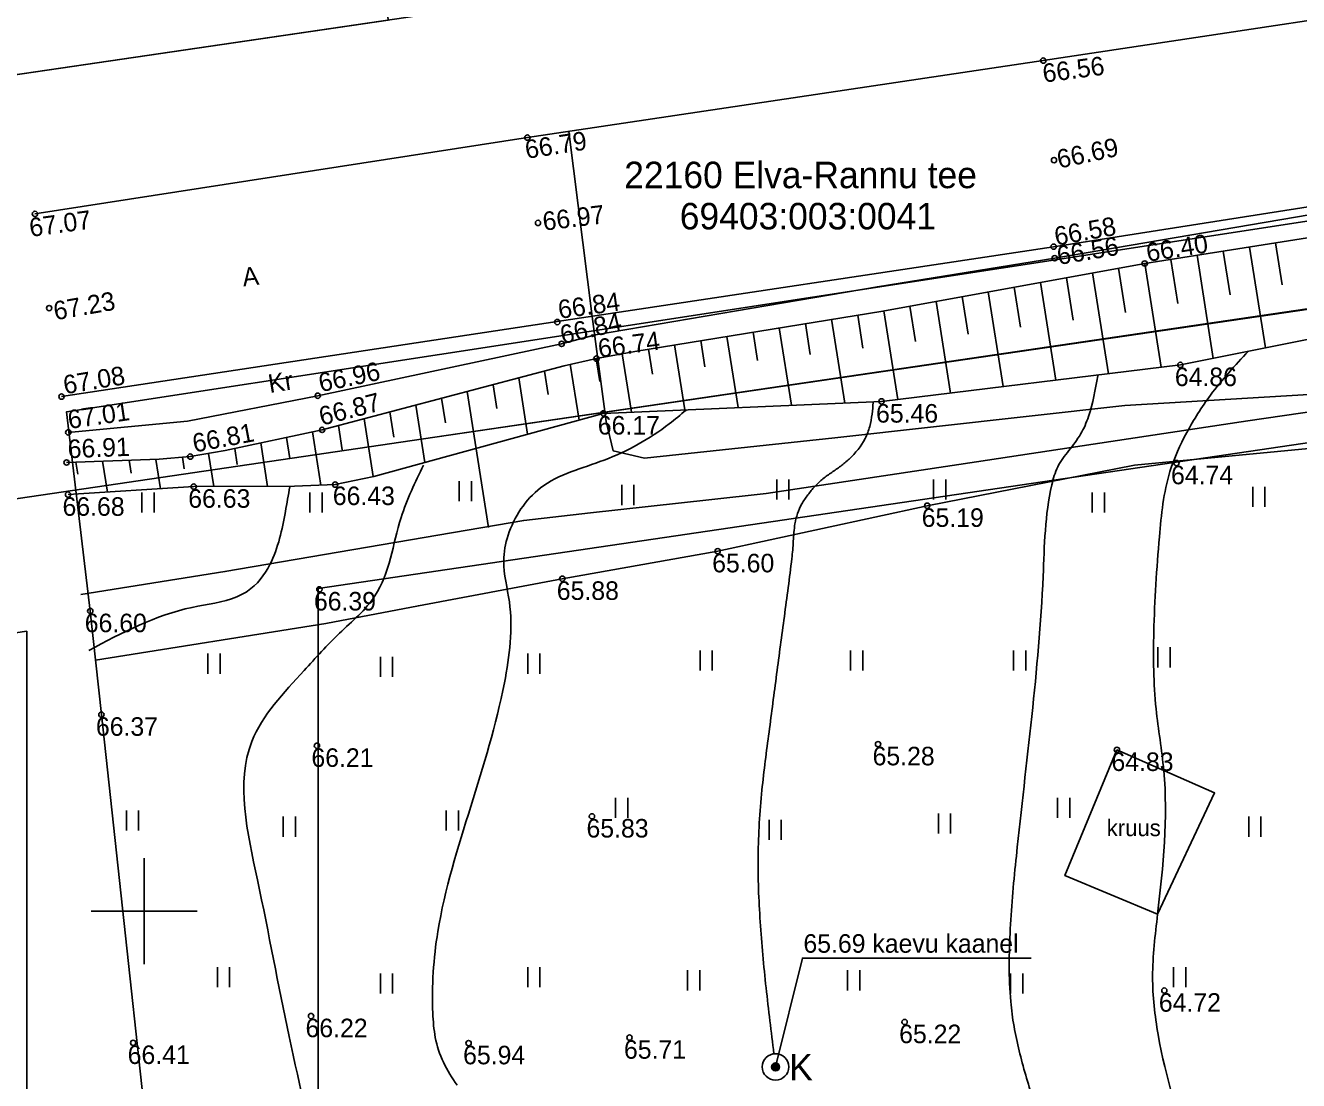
# Model space of a CAD drawing. Extents: x 639065 to 639541, y 6455355 to 6455980.
# Drawn here: x 639245.52 to 639293.55, y 6455493.61 to 6455533.42 of the extents above; entities that cross this region are included whole.
import ezdxf

# ---------------------------------------------------------------- set-up
doc = ezdxf.new("R2010")
doc.units = 0
for name, color, linetype in [('HALJASTUS', 7, 'Continuous'), ('HORISONTAAL-EH2000', 7, 'Continuous'), ('KORGUS-EH2000', 7, 'Continuous'), ('MOOTPIIR', 7, 'Continuous'), ('MPKAABEL', 7, 'Continuous'), ('PIIR', 7, 'Continuous'), ('RAJATIS', 7, 'Continuous'), ('RELJEEF', 7, 'Continuous'), ('SITRASS', 7, 'Continuous'), ('TEE', 7, 'Continuous'), ('VORK', 7, 'Continuous')]:
    doc.layers.add(name, color=color, linetype=linetype)

msp = doc.modelspace()

# ---------------------------------------------------------------- linework, layer by layer
at = {"layer": 'HALJASTUS'}
for p, q in [((639261.89, 6455516.225), (639261.89, 6455515.465)), ((639262.35, 6455516.225), (639262.35, 6455515.465)), ((639268.018, 6455516.084), (639268.018, 6455515.324)), ((639268.478, 6455516.084), (639268.478, 6455515.324)), ((639273.864, 6455516.295), (639273.864, 6455515.535)), ((639274.324, 6455516.295), (639274.324, 6455515.535)), ((639279.78, 6455516.295), (639279.78, 6455515.535)), ((639280.24, 6455516.295), (639280.24, 6455515.535)), ((639291.824, 6455516.013), (639291.824, 6455515.253)), ((639292.284, 6455516.013), (639292.284, 6455515.253)), ((639249.916, 6455515.802), (639249.916, 6455515.042)), ((639250.376, 6455515.802), (639250.376, 6455515.042)), ((639256.255, 6455515.802), (639256.255, 6455515.042)), ((639256.715, 6455515.802), (639256.715, 6455515.042)), ((639285.767, 6455515.802), (639285.767, 6455515.042)), ((639286.227, 6455515.802), (639286.227, 6455515.042)), ((639252.406, 6455509.72), (639252.406, 6455508.96)), ((639252.866, 6455509.72), (639252.866, 6455508.96)), ((639264.47, 6455509.72), (639264.47, 6455508.96)), ((639264.93, 6455509.72), (639264.93, 6455508.96)), ((639270.975, 6455509.838), (639270.975, 6455509.078)), ((639271.435, 6455509.838), (639271.435, 6455509.078)), ((639276.653, 6455509.838), (639276.653, 6455509.078)), ((639277.113, 6455509.838), (639277.113, 6455509.078)), ((639282.803, 6455509.838), (639282.803, 6455509.078)), ((639283.263, 6455509.838), (639283.263, 6455509.078)), ((639288.244, 6455509.957), (639288.244, 6455509.197)), ((639288.704, 6455509.957), (639288.704, 6455509.197)), ((639258.911, 6455509.602), (639258.911, 6455508.842)), ((639259.371, 6455509.602), (639259.371, 6455508.842)), ((639267.782, 6455504.276), (639267.782, 6455503.516)), ((639268.242, 6455504.276), (639268.242, 6455503.516)), ((639284.459, 6455504.276), (639284.459, 6455503.516)), ((639284.919, 6455504.276), (639284.919, 6455503.516)), ((639249.331, 6455503.803), (639249.331, 6455503.043)), ((639249.791, 6455503.803), (639249.791, 6455503.043)), ((639255.245, 6455503.566), (639255.245, 6455502.806)), ((639255.705, 6455503.566), (639255.705, 6455502.806)), ((639261.395, 6455503.803), (639261.395, 6455503.043)), ((639261.855, 6455503.803), (639261.855, 6455503.043)), ((639273.578, 6455503.448), (639273.578, 6455502.688)), ((639274.038, 6455503.448), (639274.038, 6455502.688)), ((639279.965, 6455503.684), (639279.965, 6455502.924)), ((639280.425, 6455503.684), (639280.425, 6455502.924)), ((639291.674, 6455503.566), (639291.674, 6455502.806)), ((639292.134, 6455503.566), (639292.134, 6455502.806)), ((639252.761, 6455497.885), (639252.761, 6455497.125)), ((639253.221, 6455497.885), (639253.221, 6455497.125)), ((639258.911, 6455497.649), (639258.911, 6455496.889)), ((639259.371, 6455497.649), (639259.371, 6455496.889)), ((639264.47, 6455497.885), (639264.47, 6455497.125)), ((639264.93, 6455497.885), (639264.93, 6455497.125)), ((639270.502, 6455497.767), (639270.502, 6455497.007)), ((639270.962, 6455497.767), (639270.962, 6455497.007)), ((639276.535, 6455497.767), (639276.535, 6455497.007)), ((639276.995, 6455497.767), (639276.995, 6455497.007)), ((639282.685, 6455497.649), (639282.685, 6455496.889)), ((639283.145, 6455497.649), (639283.145, 6455496.889)), ((639288.835, 6455497.885), (639288.835, 6455497.125)), ((639289.295, 6455497.885), (639289.295, 6455497.125))]:
    msp.add_line(p, q, dxfattribs=at)
msp.add_lwpolyline([(639286.7, 6455506.088), (639290.384, 6455504.463), (639288.234, 6455499.884), (639284.738, 6455501.339)], close=True, dxfattribs=at)
at = {"layer": 'HORISONTAAL-EH2000'}
for points in [[(639266.922, 6455445.11), (639268.354, 6455445.509), (639277.343, 6455447.552), (639280.652, 6455448.351), (639284.97, 6455450.159), (639285.862, 6455452.037), (639286.073, 6455456.945), (639287.059, 6455458.918), (639289.523, 6455460.961), (639291.565, 6455464.695), (639293.325, 6455473.924), (639292.551, 6455479.419), (639291.142, 6455485.9), (639288.256, 6455495.34), (639288.045, 6455497.524), (639288.234, 6455499.884), (639288.467, 6455505.309), (639288.177, 6455507.634), (639288.092, 6455510.534), (639288.303, 6455514.126), (639288.702, 6455516.592), (639289.335, 6455518.06), (639290.227, 6455519.469), (639291.659, 6455521.136)], [(639285.568, 6455476.186), (639285.651, 6455477.423), (639285.679, 6455479.395), (639285.64, 6455481.371), (639285.299, 6455485.313), (639284.595, 6455489.258), (639284.116, 6455491.093), (639283.537, 6455492.908), (639283.011, 6455494.73), (639282.817, 6455495.652), (639282.745, 6455496.116), (639282.694, 6455496.585), (639282.675, 6455499.331), (639282.905, 6455502.08), (639283.914, 6455512.635), (639284.243, 6455516.087), (639284.467, 6455516.767), (639284.888, 6455517.387), (639285.331, 6455518.002), (639285.627, 6455518.67), (639285.979, 6455520.197)], [(639261.807, 6455493.427), (639261.29, 6455494.295), (639260.985, 6455495.234), (639260.891, 6455496.15), (639261.079, 6455499.226), (639262.322, 6455503.947), (639263.59, 6455508.62), (639263.778, 6455511.672), (639263.566, 6455513.222), (639263.731, 6455514.185), (639264.951, 6455515.97), (639267.353, 6455517.021), (639269.809, 6455518.389), (639270.443, 6455518.905)], [(639273.759, 6455494.619), (639273.464, 6455497.105), (639273.241, 6455499.598), (639273.163, 6455502.088), (639273.306, 6455504.569), (639273.575, 6455506.758), (639273.862, 6455508.941), (639274.152, 6455511.122), (639274.433, 6455513.305), (639274.467, 6455513.633), (639274.491, 6455513.962), (639274.516, 6455514.291), (639274.55, 6455514.62), (639274.814, 6455515.368), (639275.039, 6455515.709), (639275.301, 6455516.029), (639275.608, 6455516.315), (639275.943, 6455516.557), (639276.28, 6455516.793), (639276.592, 6455517.062), (639277.202, 6455517.837), (639277.297, 6455518.06), (639277.372, 6455518.287), (639277.46, 6455518.753), (639277.507, 6455519.199)], [(639251.104, 6455480.828), (639254.977, 6455482.871), (639256.526, 6455485.689), (639256.596, 6455489.493), (639255.469, 6455495.27), (639254.273, 6455501.187), (639254.061, 6455506.401), (639256.033, 6455509.078), (639257.37, 6455510.487), (639258.708, 6455511.896), (639259.694, 6455514.854), (639260.539, 6455516.827)], [(639247.912, 6455509.841), (639251.808, 6455511.461), (639253.498, 6455511.86), (639253.897, 6455512.072), (639254.742, 6455513.081), (639255.329, 6455515.077), (639255.493, 6455516.017)]]:
    msp.add_spline(points, degree=3, dxfattribs=at)
at = {"layer": 'KORGUS-EH2000'}
for centre in [(639283.922, 6455532.097), (639264.458, 6455529.191), (639284.326, 6455528.341), (639245.881, 6455526.31), (639264.859, 6455525.972), (639284.31, 6455525.075), (639284.352, 6455524.64), (639287.749, 6455524.441), (639246.417, 6455522.756), (639265.587, 6455522.231), (639265.751, 6455521.407), (639267.067, 6455520.85), (639289.092, 6455520.612), (639246.88, 6455519.418), (639256.55, 6455519.449), (639277.819, 6455519.235), (639267.322, 6455518.784), (639256.714, 6455518.161), (639247.136, 6455518.065), (639247.072, 6455516.93), (639251.738, 6455517.154), (639288.948, 6455516.908), (639251.871, 6455516.021), (639257.207, 6455516.095), (639247.127, 6455515.718), (639279.542, 6455515.3), (639271.637, 6455513.584), (639265.775, 6455512.544), (639256.612, 6455512.144), (639247.966, 6455511.325), (639248.387, 6455507.416), (639256.517, 6455506.243), (639277.689, 6455506.301), (639286.7, 6455506.088), (639266.895, 6455503.577), (639288.488, 6455497.003), (639256.295, 6455496.041), (639278.691, 6455495.816), (639268.309, 6455495.229), (639249.585, 6455495.031), (639262.241, 6455495.019), (639273.82, 6455494.12)]:
    msp.add_circle(centre, 0.1, dxfattribs=at)
at = {"layer": 'MOOTPIIR'}
msp.add_lwpolyline([(639328.073, 6455448.503), (639327.496, 6455454.453), (639321.591, 6455496.187), (639320.579, 6455506.426), (639319.233, 6455517.384), (639317.43, 6455529.666), (639247.076, 6455518.844), (639247.966, 6455511.325), (639248.387, 6455507.416), (639250.82, 6455485.028), (639251.46, 6455474.525), (639251.916, 6455447.276), (639251.185, 6455439.512), (639252.188, 6455435.521), (639258.615, 6455435.898), (639268.348, 6455437.351), (639282.313, 6455439.295), (639305.998, 6455443.016), (639328.262, 6455446.622)], close=True, dxfattribs=at)
at = {"layer": 'MPKAABEL'}
msp.add_lwpolyline([(639318.639, 6455522.543), (639314.908, 6455521.801), (639304.829, 6455520.377), (639298.468, 6455519.492), (639291.633, 6455518.503), (639285.801, 6455517.616), (639281.4, 6455516.955), (639273.465, 6455515.762), (639271.307, 6455515.527), (639266.843, 6455515.03), (639264.322, 6455514.744), (639253.044, 6455512.815), (639247.616, 6455511.946)], dxfattribs=at)
at = {"layer": 'PIIR'}
for points in [[(639244.11, 6455816.71), (639256.88, 6455737.49), (639242.12, 6455735.58), (639259.2, 6455533.62), (639230.54, 6455529.42), (639208.44, 6455732.3), (639199.08, 6455817.87)], [(639065.06, 6455461.91), (639080.97, 6455514.58), (639116.12, 6455511.42), (639230.54, 6455529.42), (639512.81, 6455570.86), (639517.31, 6455555.68), (639508.99, 6455554.47), (639488.54, 6455551.22), (639457.63, 6455546.86), (639298.49, 6455523.41), (639260.54, 6455517.82), (639174.24, 6455505.12), (639150.13, 6455498.67), (639107.26, 6455486.12), (639081.06, 6455475.99)], [(639488.54, 6455551.22), (639494.03, 6455539.08), (639505.47, 6455512.97), (639541.28, 6455443.71), (639538.36, 6455442.82), (639521.44, 6455475.53), (639450.54, 6455464.83), (639380.19, 6455454.21), (639312.84, 6455444.05), (639256.57, 6455435.56), (639245.57, 6455433.89), (639245.57, 6455510.56), (639174.58, 6455500.11), (639174.33, 6455503.85), (639174.24, 6455505.12), (639260.54, 6455517.82), (639298.49, 6455523.38), (639457.55, 6455546.82)], [(639487.65, 6455546.15), (639435.74, 6455538.56), (639375.08, 6455529.63), (639313.7, 6455520.59), (639256.57, 6455512.18), (639256.57, 6455446.68), (639323.33, 6455456.76), (639384.68, 6455466.02), (639445.31, 6455475.17), (639516.11, 6455485.85), (639502.8, 6455511.59)], [(639313.7, 6455520.59), (639323.33, 6455456.76), (639256.57, 6455446.68), (639256.57, 6455512.18)], [(639245.57, 6455510.56), (639245.57, 6455433.89), (639256.57, 6455435.56), (639256.57, 6455374.99), (639236.22, 6455370.21), (639207.19, 6455363.43), (639185.96, 6455358.4), (639176.39, 6455473.25), (639174.58, 6455500.11)]]:
    msp.add_lwpolyline(points, close=True, dxfattribs=at)
at = {"layer": 'RAJATIS'}
msp.add_lwpolyline([(639273.82, 6455494.12), (639274.831, 6455498.226), (639283.463, 6455498.226)], dxfattribs=at)
for radius in [0.5, 0.15, 0.125, 0.1, 0.075, 0.05, 0.025]:
    msp.add_circle((639273.82, 6455494.12), radius, dxfattribs=at)
at = {"layer": 'RELJEEF'}
for p, q in [((639291.7, 6455525.062), (639292.299, 6455521.254)), ((639292.688, 6455525.218), (639292.938, 6455523.632)), ((639288.737, 6455524.596), (639288.999, 6455522.929)), ((639289.725, 6455524.752), (639290.336, 6455520.861)), ((639290.713, 6455524.907), (639290.971, 6455523.263)), ((639285.781, 6455524.084), (639286.379, 6455520.281)), ((639286.765, 6455524.262), (639287.027, 6455522.596)), ((639287.749, 6455524.441), (639288.365, 6455520.523)), ((639282.828, 6455523.548), (639283.066, 6455522.037)), ((639283.812, 6455523.727), (639284.392, 6455520.038)), ((639284.796, 6455523.905), (639285.048, 6455522.306)), ((639280.86, 6455523.191), (639281.083, 6455521.768)), ((639281.844, 6455523.369), (639282.406, 6455519.795)), ((639277.907, 6455522.654), (639278.433, 6455519.31)), ((639278.891, 6455522.834), (639279.101, 6455521.499)), ((639279.875, 6455523.012), (639280.419, 6455519.553)), ((639274.946, 6455522.172), (639275.129, 6455521.011)), ((639275.933, 6455522.333), (639276.429, 6455519.175)), ((639276.92, 6455522.493), (639277.116, 6455521.246)), ((639271.985, 6455521.69), (639272.408, 6455519.002)), ((639272.972, 6455521.851), (639273.141, 6455520.775)), ((639273.959, 6455522.011), (639274.419, 6455519.089)), ((639269.024, 6455521.208), (639269.172, 6455520.265)), ((639270.011, 6455521.369), (639270.397, 6455518.916)), ((639270.998, 6455521.529), (639271.154, 6455520.54)), ((639267.056, 6455520.848), (639267.192, 6455519.985)), ((639268.039, 6455521.035), (639268.386, 6455518.83)), ((639265.105, 6455520.381), (639265.244, 6455519.492)), ((639266.077, 6455520.638), (639266.408, 6455518.533)), ((639263.161, 6455519.867), (639263.303, 6455518.962)), ((639264.133, 6455520.124), (639264.467, 6455517.999)), ((639261.217, 6455519.353), (639261.364, 6455518.422)), ((639262.189, 6455519.61), (639262.996, 6455514.476)), ((639259.274, 6455518.838), (639259.424, 6455517.881)), ((639260.245, 6455519.095), (639260.586, 6455516.932)), ((639257.33, 6455518.324), (639257.473, 6455517.413)), ((639258.302, 6455518.581), (639258.645, 6455516.399)), ((639255.376, 6455517.877), (639255.501, 6455517.077)), ((639256.355, 6455518.085), (639256.671, 6455516.073)), ((639253.416, 6455517.461), (639253.512, 6455516.852)), ((639254.396, 6455517.669), (639254.654, 6455516.03)), ((639247.424, 6455516.943), (639247.496, 6455516.486)), ((639248.431, 6455516.979), (639248.614, 6455515.813)), ((639249.437, 6455517.016), (639249.514, 6455516.53)), ((639250.445, 6455517.047), (639250.619, 6455515.941)), ((639251.444, 6455517.13), (639251.513, 6455516.691)), ((639252.433, 6455517.276), (639252.63, 6455516.023))]:
    msp.add_line(p, q, dxfattribs=at)
for points in [[(639247.072, 6455516.93), (639250.567, 6455517.057), (639251.738, 6455517.154), (639253.058, 6455517.385), (639256.714, 6455518.161), (639265.845, 6455520.577), (639267.067, 6455520.85), (639268.515, 6455521.125), (639277.863, 6455522.647), (639287.749, 6455524.441), (639298.116, 6455526.071), (639307.934, 6455527.663), (639317.528, 6455529.123)], [(639318.08, 6455525.642), (639313.734, 6455525.652), (639311.64, 6455525.495), (639309.189, 6455524.981), (639301.406, 6455523.078), (639289.092, 6455520.612), (639277.819, 6455519.235), (639267.322, 6455518.784), (639258.671, 6455516.406), (639257.207, 6455516.095), (639255.671, 6455516.033), (639251.871, 6455516.021), (639247.127, 6455515.718)]]:
    msp.add_lwpolyline(points, dxfattribs=at)
at = {"layer": 'SITRASS'}
for points in [[(639266.024, 6455529.425), (639266.899, 6455522.446), (639267.426, 6455518.483), (639267.691, 6455517.375), (639268.873, 6455517.097), (639276.052, 6455517.864), (639286.993, 6455519.081), (639296.256, 6455519.639), (639307.706, 6455521.502), (639312.989, 6455522.162), (639317.968, 6455522.712), (639318.581, 6455522.71)], [(639318.946, 6455519.676), (639314.348, 6455518.883), (639308.594, 6455518.151), (639302.767, 6455517.745), (639296.444, 6455517.693), (639287.362, 6455516.826), (639279.542, 6455515.3), (639271.637, 6455513.584), (639265.775, 6455512.544), (639260.346, 6455511.525), (639256.85, 6455510.856), (639248.165, 6455509.473)]]:
    msp.add_lwpolyline(points, dxfattribs=at)
at = {"layer": 'TEE'}
for points in [[(639245.881, 6455526.31), (639264.458, 6455529.191), (639283.922, 6455532.097), (639302.619, 6455534.93), (639316.711, 6455536.987)], [(639317.351, 6455530.11), (639303.931, 6455528.145), (639284.31, 6455525.075), (639265.579, 6455522.25), (639246.88, 6455519.418)], [(639247.136, 6455518.065), (639251.637, 6455518.492), (639256.55, 6455519.449), (639265.751, 6455521.407), (639267.029, 6455521.752), (639277.661, 6455523.562), (639284.352, 6455524.64), (639297.428, 6455526.865), (639303.931, 6455528.145)]]:
    msp.add_lwpolyline(points, dxfattribs=at)
at = {"layer": 'VORK'}
for p, q in [((639250, 6455498), (639250, 6455502)), ((639248, 6455500), (639252, 6455500))]:
    msp.add_line(p, q, dxfattribs=at)

# ---------------------------------------------------------------- texts
at = {"layer": 'HALJASTUS'}
msp.add_text('kruus', height=0.6237, dxfattribs=at).set_placement((639286.314, 6455502.83))
at = {"layer": 'KORGUS-EH2000'}
for s, rotation, p in [('66.56', 7.5791, (639283.942, 6455531.262)), ('66.79', 8.8757, (639264.426, 6455528.386)), ('66.69', 12.1862, (639284.52, 6455528.019)), ('67.07', 7.8579, (639245.715, 6455525.441)), ('66.97', 6.9313, (639265.075, 6455525.677)), ('66.58', 10.1649, (639284.406, 6455525.111)), ('66.56', 9.65, (639284.501, 6455524.382)), ('66.40', 8.9577, (639287.863, 6455524.501)), ('67.23', 9.9932, (639246.645, 6455522.295)), ('66.84', 7.8374, (639265.666, 6455522.351)), ('66.84', 13.3427, (639265.787, 6455521.392)), ('66.74', 7.5991, (639267.17, 6455520.884)), ('66.96', 11.6755, (639256.66, 6455519.583)), ('67.08', 9.4678, (639247.01, 6455519.504)), ('66.87', 14.4082, (639256.7, 6455518.316)), ('67.01', 8.3708, (639247.173, 6455518.194)), ('66.81', 10.6258, (639251.895, 6455517.306)), ('66.91', 2.2284, (639247.129, 6455517.091))]:
    msp.add_text(s, height=0.7, rotation=rotation, dxfattribs=at).set_placement(p)
for s, p in [('64.86', (639288.885, 6455519.813)), ('65.46', (639277.612, 6455518.436)), ('66.17', (639267.115, 6455517.985)), ('64.74', (639288.741, 6455516.109)), ('66.63', (639251.664, 6455515.222)), ('66.43', (639257.117, 6455515.324)), ('66.68', (639246.92, 6455514.919)), ('65.19', (639279.335, 6455514.501)), ('65.60', (639271.43, 6455512.785)), ('66.39', (639256.405, 6455511.345)), ('65.88', (639265.568, 6455511.745)), ('66.60', (639247.759, 6455510.526)), ('66.37', (639248.18, 6455506.617)), ('66.21', (639256.31, 6455505.444)), ('65.28', (639277.482, 6455505.502)), ('64.83', (639286.493, 6455505.289)), ('65.83', (639266.688, 6455502.778)), ('64.72', (639288.281, 6455496.204)), ('66.22', (639256.088, 6455495.242)), ('65.22', (639278.484, 6455495.017)), ('66.41', (639249.378, 6455494.232)), ('65.94', (639262.034, 6455494.22)), ('65.71', (639268.102, 6455494.43))]:
    msp.add_text(s, height=0.7, dxfattribs=at).set_placement(p)
at = {"layer": 'PIIR'}
for s, p in [('22160 Elva-Rannu tee', (639268.111, 6455527.282)), ('69403:003:0041', (639270.206, 6455525.727))]:
    msp.add_text(s, height=1, dxfattribs=at).set_placement(p)
at = {"layer": 'RAJATIS'}
for s, height, p in [('65.69 kaevu kaanel', 0.70002, (639274.872, 6455498.43)), ('K', 1, (639274.336, 6455493.614))]:
    msp.add_text(s, height=height, dxfattribs=at).set_placement(p)
at = {"layer": 'TEE'}
for s, height, rotation, p in [('A', 0.699, 6.5681, (639253.74, 6455523.572)), ('Kr', 0.6997, 9.0866, (639254.738, 6455519.55))]:
    msp.add_text(s, height=height, rotation=rotation, dxfattribs=at).set_placement(p)

doc.saveas('drawing.dxf')
